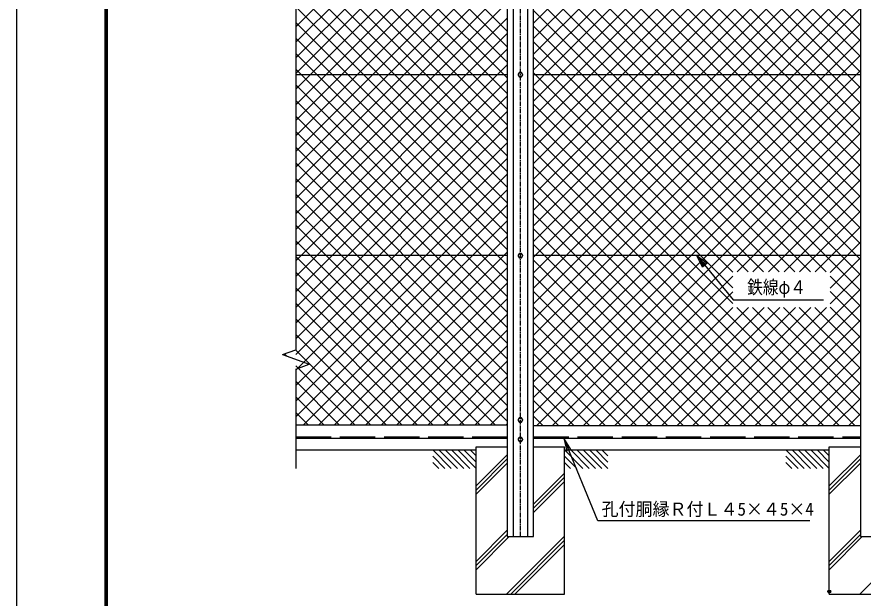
# Model space of a CAD drawing. Units: millimetres, scale not verified. Extents: x -4455 to 4455, y -3150 to 3150.
# Drawn here: x -4455 to -1579, y -800 to 1175 of the extents above; entities that cross this region are included whole.
import ezdxf
from ezdxf.enums import TextEntityAlignment as Align

# ---------------------------------------------------------------- set-up
doc = ezdxf.new("R2010")
doc.units = ezdxf.units.MM
doc.header["$LTSCALE"] = 20
doc.header["$PDMODE"] = 32
doc.header["$PDSIZE"] = 10
doc.linetypes.add('DASHED', pattern=[7.5, 6, -1.5])
doc.linetypes.add('USER1', pattern=[1.125, 0.75, -0.125, 0.125, -0.125])
for name, color, linetype, lineweight in [('0-0_1', 7, 'Continuous', 25), ('0-1_2', 7, 'Continuous', 25), ('0-2_0', 4, 'Continuous', 25), ('0-6_EXTCNT-L', 1, 'Continuous', 25), ('0-7_WAKU', 7, 'Continuous', 25)]:
    doc.layers.add(name, color=color, linetype=linetype, lineweight=lineweight)
doc.layers.add('0-5_DEFPOINTS', color=7, linetype='Continuous')
doc.styles.add('ＭＳ ゴシック', font='')
doc.styles.get('ＭＳ ゴシック').set_extended_font_data('MS Gothic')

# ---------------------------------------------------------------- blocks, each defined once
blk = doc.blocks.new('C0')
at = {"layer": '0-0_1', "color": 4}
blk.add_line((16191.2, 85560.1), (16343, 85408.3), dxfattribs=at)
blk = doc.blocks.new('X39')
at = {"layer": '0-2_0'}
for p, q in [((62098.6, 78969.2), (39878.6, 101189.2)), ((62098.6, 77908.6), (39878.6, 100128.6)), ((62098.6, 76847.9), (39878.6, 99067.9)), ((39878.6, 75941), (62098.6, 98161)), ((62098.6, 75787.3), (39878.6, 98007.2)), ((39878.6, 74880.4), (62098.6, 97100.4)), ((62098.6, 74726.6), (39878.6, 96946.6)), ((39878.6, 73819.7), (62098.6, 96039.7)), ((62098.6, 73665.9), (39878.6, 95885.9)), ((23718.6, 80994.2), (38098.6, 95374.2)), ((38098.6, 80695.4), (23718.6, 95075.3)), ((39878.6, 72759), (62098.6, 94979)), ((62098.6, 72605.3), (39878.6, 94825.3)), ((39878.6, 77001.7), (57493.3, 94616.5)), ((39878.6, 78062.3), (56432.7, 94616.5)), ((39878.6, 79123), (55372, 94616.5)), ((39878.6, 80183.7), (54311.4, 94616.5)), ((39878.6, 81244.3), (53250.7, 94616.5)), ((62098.6, 80029.9), (47512, 94616.5)), ((62098.6, 81090.6), (48572.7, 94616.5)), ((23718.6, 79933.6), (38098.6, 94313.6)), ((38098.6, 79634.7), (23718.6, 94014.7)), ((39878.6, 71698.4), (62098.6, 93918.4)), ((62098.6, 71544.6), (39878.6, 93764.6)), ((23718.6, 78872.9), (38098.6, 93252.9)), ((38098.6, 78574.1), (23718.6, 92954)), ((39878.6, 70637.7), (62098.6, 92857.7)), ((62098.6, 70484), (39878.6, 92703.9)), ((23718.6, 77812.3), (38098.6, 92192.2)), ((38098.6, 77513.4), (23718.6, 91893.4)), ((39878.6, 69577.1), (62098.6, 91797.1)), ((62098.6, 69423.3), (39878.6, 91643.3)), ((23718.6, 76751.6), (38098.6, 91131.6)), ((38098.6, 76452.7), (23718.6, 90832.7)), ((39878.6, 68516.4), (62098.6, 90736.4)), ((62098.6, 68362.6), (39878.6, 90582.6)), ((23718.6, 75690.9), (38098.6, 90070.9)), ((38098.6, 75392.1), (23718.6, 89772)), ((39878.6, 67455.7), (62098.6, 89675.7)), ((62098.6, 67302), (39878.6, 89522)), ((23718.6, 74630.3), (38098.6, 89010.3)), ((38098.6, 74331.4), (23718.6, 88711.4)), ((39878.6, 66395.1), (62098.6, 88615.1)), ((62098.6, 66241.3), (39878.6, 88461.3)), ((23718.6, 73569.6), (38098.6, 87949.6)), ((38098.6, 73270.8), (23718.6, 87650.7)), ((39878.6, 65334.4), (62098.6, 87554.4)), ((23718.6, 72509), (38098.6, 86888.9)), ((62098.6, 65180.7), (39878.6, 87400.6)), ((38098.6, 72210.1), (23718.6, 86590.1)), ((39878.6, 64273.8), (62098.6, 86493.7)), ((62098.6, 64120), (39878.6, 86340)), ((23718.6, 71448.3), (38098.6, 85828.3)), ((38098.6, 71149.4), (23718.6, 85529.4)), ((39878.6, 63213.1), (62098.6, 85433.1)), ((62098.6, 63059.3), (39878.6, 85279.3)), ((23718.6, 70387.6), (38098.6, 84767.6)), ((38098.6, 70088.8), (23718.6, 84468.7)), ((39878.6, 62152.4), (62098.6, 84372.4)), ((59763.6, 64333.7), (39878.6, 84218.7)), ((23718.6, 69327), (38098.6, 83707)), ((38098.6, 69028.1), (23718.6, 83408.1)), ((39878.6, 61091.8), (62098.6, 83311.8)), ((58702.9, 64333.7), (39878.6, 83158)), ((23718.6, 68266.3), (38098.6, 82646.3)), ((38098.6, 67967.5), (23718.6, 82347.4)), ((39878.6, 60031.1), (62098.6, 82251.1)), ((57642.2, 64333.7), (39878.6, 82097.3)), ((23718.6, 67205.7), (38098.6, 81585.6)), ((38098.6, 66906.8), (23718.6, 81286.8)), ((39878.6, 58970.5), (62098.6, 81190.4)), ((23718.6, 66145), (38098.6, 80525)), ((56581.6, 64333.7), (39878.6, 81036.7)), ((38098.6, 65846.1), (23718.6, 80226.1)), ((39878.6, 57909.8), (62098.6, 80129.8)), ((55520.9, 64333.7), (39878.6, 79976)), ((23718.6, 65084.3), (38098.6, 79464.3)), ((38098.6, 64785.5), (23718.6, 79165.4)), ((39878.6, 56849.1), (62098.6, 79069.1)), ((54460.3, 64333.7), (39878.6, 78915.4)), ((23718.6, 64023.7), (38098.6, 78403.7)), ((38098.6, 63724.8), (23718.6, 78104.8)), ((39878.6, 55788.5), (62098.6, 78008.5)), ((53423.7, 64309.6), (39878.6, 77854.7)), ((23718.6, 62963), (38098.6, 77343)), ((38098.6, 62664.2), (23718.6, 77044.1)), ((39878.6, 54727.8), (62098.6, 76947.8)), ((53423.7, 63249), (39878.6, 76794)), ((23718.6, 61902.4), (38098.6, 76282.3)), ((38098.6, 61603.5), (23718.6, 75983.5)), ((53423.7, 62188.3), (39878.6, 75733.4)), ((40104.8, 53893.4), (62098.6, 75887.1)), ((23718.6, 60841.7), (38098.6, 75221.7)), ((38098.6, 60542.8), (23718.6, 74922.8)), ((41165.5, 53893.4), (62098.6, 74826.5)), ((60657.9, 53893.4), (39878.6, 74672.7)), ((23718.6, 59781), (38098.6, 74161)), ((38098.6, 59482.2), (23718.6, 73862.1)), ((42226.1, 53893.4), (62098.6, 73765.8)), ((23718.6, 58720.4), (38098.6, 73100.4)), ((59597.2, 53893.4), (39878.6, 73612.1)), ((38098.6, 58421.5), (23718.6, 72801.5)), ((58536.6, 53893.4), (39878.6, 72551.4)), ((53727.1, 64333.7), (62098.6, 72705.2)), ((23718.6, 57659.7), (38098.6, 72039.7)), ((38098.6, 57360.9), (23718.6, 71740.8)), ((57475.9, 53893.4), (39878.6, 71490.7)), ((54787.7, 64333.7), (62098.6, 71644.5)), ((23718.6, 56599.1), (38098.6, 70979)), ((38098.6, 56300.2), (23718.6, 70680.2)), ((56415.3, 53893.4), (39878.6, 70430.1)), ((55848.4, 64333.7), (62098.6, 70583.8)), ((23718.6, 55538.4), (38098.6, 69918.4)), ((38098.6, 55239.5), (23718.6, 69619.5)), ((55354.6, 53893.4), (39878.6, 69369.4)), ((56909, 64333.7), (62098.6, 69523.2)), ((23718.6, 54477.7), (38098.6, 68857.7)), ((38098.6, 54178.9), (23718.6, 68558.8)), ((57969.7, 64333.7), (62098.6, 68462.5)), ((54293.9, 53893.4), (39878.6, 68308.8)), ((37283.4, 53933.4), (23718.6, 67498.2)), ((24234.9, 53933.4), (38098.6, 67797.1)), ((59030.4, 64333.7), (62098.6, 67401.9)), ((25295.6, 53933.4), (38098.6, 66736.4)), ((53233.3, 53893.4), (39878.6, 67248.1)), ((36222.7, 53933.4), (23718.6, 66437.5)), ((52172.6, 53893.4), (39878.6, 66187.4)), ((60048.1, 64290.7), (62098.6, 66341.2)), ((26356.2, 53933.4), (38098.6, 65675.7)), ((35162.1, 53933.4), (23718.6, 65376.9)), ((51112, 53893.4), (39878.6, 65126.8)), ((60048.1, 63230), (62098.6, 65280.5)), ((27416.9, 53933.4), (38098.6, 64615.1)), ((34101.4, 53933.4), (23718.6, 64316.2)), ((50051.3, 53893.4), (39878.6, 64066.1)), ((43286.8, 53893.4), (53423.7, 64030.3)), ((60048.1, 62169.4), (62098.6, 64219.9)), ((62098.6, 61998.7), (60048.1, 64049.2)), ((28477.6, 53933.4), (38098.6, 63554.4)), ((33040.7, 53933.4), (23718.6, 63255.5)), ((48990.6, 53893.4), (39878.6, 63005.5)), ((44347.5, 53893.4), (53423.7, 62969.6)), ((52832.7, 53893.4), (62098.6, 63159.2)), ((62098.6, 60938), (60048.1, 62988.5)), ((31980.1, 53933.4), (23718.6, 62194.9)), ((29538.2, 53933.4), (38098.6, 62493.7)), ((47930, 53893.4), (39878.6, 61944.8)), ((45408.1, 53893.4), (53434, 61919.3)), ((46468.8, 53893.4), (54494.7, 61919.3)), ((47529.4, 53893.4), (55555.4, 61919.3)), ((48590.1, 53893.4), (56616, 61919.3)), ((49650.8, 53893.4), (57676.7, 61919.3)), ((50711.4, 53893.4), (58737.3, 61919.3)), ((51772.1, 53893.4), (59798, 61919.3)), ((61718.6, 53893.4), (53692.6, 61919.3)), ((53893.4, 53893.4), (62098.6, 62098.6)), ((62098.6, 54574.1), (54753.3, 61919.3)), ((62098.6, 55634.7), (55814, 61919.3)), ((62098.6, 56695.4), (56874.6, 61919.3)), ((62098.6, 57756), (57935.3, 61919.3)), ((62098.6, 58816.7), (58995.9, 61919.3)), ((62098.6, 59877.4), (60048.1, 61927.9)), ((30919.4, 53933.4), (23718.6, 61134.2)), ((30598.9, 53933.4), (38098.6, 61433.1)), ((54954.1, 53893.4), (62098.6, 61037.9)), ((46869.3, 53893.4), (39878.6, 60884.1)), ((29858.8, 53933.4), (23718.6, 60073.6)), ((31659.5, 53933.4), (38098.6, 60372.4)), ((45808.7, 53893.4), (39878.6, 59823.5)), ((56014.7, 53893.4), (62098.6, 59977.2)), ((32720.2, 53933.4), (38098.6, 59311.8)), ((28798.1, 53933.4), (23718.6, 59012.9)), ((44748, 53893.4), (39878.6, 58762.8)), ((57075.4, 53893.4), (62098.6, 58916.6)), ((33780.9, 53933.4), (38098.6, 58251.1)), ((27737.4, 53933.4), (23718.6, 57952.2)), ((43687.3, 53893.4), (39878.6, 57702.2)), ((58136, 53893.4), (62098.6, 57855.9)), ((34841.5, 53933.4), (38098.6, 57190.4)), ((26676.8, 53933.4), (23718.6, 56891.6)), ((42626.7, 53893.4), (39878.6, 56641.5)), ((59196.7, 53893.4), (62098.6, 56795.3)), ((25616.1, 53933.4), (23718.6, 55830.9)), ((35902.2, 53933.4), (38098.6, 56129.8)), ((41566, 53893.4), (39878.6, 55580.8)), ((60257.4, 53893.4), (62098.6, 55734.6)), ((24555.5, 53933.4), (23718.6, 54770.3)), ((36962.8, 53933.4), (38098.6, 55069.1)), ((61318, 53893.4), (62098.6, 54673.9)), ((40505.4, 53893.4), (39878.6, 54520.2)), ((38023.5, 53933.4), (38098.6, 54008.5))]:
    blk.add_line(p, q, dxfattribs=at)
blk = doc.blocks.new('DARROWS')
at = {"layer": '0-2_0', "color": 2}
blk.add_line((0, 0), (-19.982, 0), dxfattribs=at)
blk.add_lwpolyline([(-20, -3.333), (0, 0), (-20, 3.333)], dxfattribs=at)

msp = doc.modelspace()

# ---------------------------------------------------------------- linework, layer by layer
at = {"layer": '0-0_1', "color": 4, "linetype": 'USER1'}
msp.add_line((-2743.78, -591.46), (-2743.78, 2260.85), dxfattribs=at)
at = {"layer": '0-0_1'}
for p, q in [((-2788.28, 2228.54), (-2788.28, -591.46)), ((-2768.78, 2228.54), (-2768.78, -591.46)), ((-2718.78, -591.46), (-2718.78, 2228.54)), ((-2699.28, -591.46), (-2699.28, 2228.54)), ((-1588.28, 2228.54), (-1588.28, -591.46)), ((-2788.28, 978.54), (-3507.28, 978.54)), ((-1588.28, 978.54), (-2699.28, 978.54)), ((-2788.28, 363.54), (-3507.28, 363.54)), ((-1588.28, 363.54), (-2699.28, 363.54)), ((-3507.28, -211.46), (-2788.28, -211.46)), ((-2699.28, -213.46), (-1588.28, -213.46)), ((-3507.28, -256.46), (-2788.28, -256.46)), ((-2699.28, -256.46), (-1588.28, -256.46)), ((-2894.08, -786.46), (-2894.08, -286.46)), ((-2894.08, -286.46), (-2788.28, -286.46)), ((-2699.28, -286.46), (-2594.08, -286.46)), ((-2594.08, -786.46), (-2594.08, -286.46)), ((-1694.08, -786.46), (-1694.08, -286.46)), ((-1694.08, -286.46), (-1588.28, -286.46)), ((-3507.28, -296.46), (-2894.08, -296.46)), ((-3044.08, -296.46), (-2894.08, -296.46)), ((-2594.08, -296.46), (-1694.08, -296.46)), ((-2594.08, -296.46), (-2469.08, -296.46)), ((-1844.08, -296.46), (-1694.08, -296.46)), ((-2788.28, -591.46), (-2699.28, -591.46)), ((-1588.28, -591.46), (-1499.28, -591.46)), ((-2894.08, -786.46), (-2594.08, -786.46)), ((-1694.08, -786.46), (-1394.08, -786.46))]:
    msp.add_line(p, q, dxfattribs=at)
at = {"layer": '0-0_1', "color": 4}
for p, q in [((-3507.28, 2198.9), (-3507.28, 43.84)), ((-3552.28, 27.46), (-3507.28, 43.84)), ((-3552.28, 27.46), (-3462.28, -5.3)), ((-3507.28, -21.68), (-3462.28, -5.3)), ((-3507.28, -21.68), (-3507.28, -245.15)), ((-3507.28, -245.15), (-3507.28, -359.33)), ((-3041.8, -296.46), (-2978.93, -359.33)), ((-3020.59, -296.46), (-2957.72, -359.33)), ((-2999.38, -296.46), (-2936.51, -359.33)), ((-2978.16, -296.46), (-2915.29, -359.33)), ((-2956.95, -296.46), (-2894.08, -359.33)), ((-2935.74, -296.46), (-2894.08, -338.12)), ((-2914.52, -296.46), (-2894.08, -316.91)), ((-2914.52, -296.46), (-2894.08, -316.91)), ((-2788.28, -313.15), (-2894.08, -418.96)), ((-2594.08, -296.46), (-2531.21, -359.33)), ((-2572.87, -296.46), (-2510, -359.33)), ((-2551.66, -296.46), (-2488.79, -359.33)), ((-2530.45, -296.46), (-2467.57, -359.33)), ((-2509.23, -296.46), (-2446.36, -359.33)), ((-2488.02, -296.46), (-2446.36, -338.12)), ((-2466.8, -296.46), (-2446.36, -316.91)), ((-1841.8, -296.46), (-1778.93, -359.33)), ((-1820.59, -296.46), (-1757.72, -359.33)), ((-1799.38, -296.46), (-1736.51, -359.33)), ((-1778.16, -296.46), (-1715.29, -359.33)), ((-1756.95, -296.46), (-1694.08, -359.33)), ((-1735.74, -296.46), (-1694.08, -338.12)), ((-1714.52, -296.46), (-1694.08, -316.91)), ((-1588.28, -313.15), (-1694.08, -418.96)), ((-3041.8, -317.68), (-3000.15, -359.33)), ((-3041.8, -338.89), (-3021.36, -359.33)), ((-2788.28, -327.29), (-2894.08, -433.1)), ((-2788.28, -341.44), (-2894.08, -447.24)), ((-2594.08, -317.68), (-2552.43, -359.33)), ((-2594.08, -317.68), (-2552.43, -359.33)), ((-2594.08, -338.89), (-2573.64, -359.33)), ((-2594.08, -338.89), (-2573.64, -359.33)), ((-1841.8, -317.68), (-1800.15, -359.33)), ((-1841.8, -338.89), (-1821.36, -359.33)), ((-1588.28, -327.29), (-1694.08, -433.1)), ((-1588.28, -341.44), (-1694.08, -447.24)), ((-2699.28, -480.65), (-2594.08, -375.46)), ((-2699.28, -494.8), (-2594.08, -389.6)), ((-2699.28, -508.94), (-2594.08, -403.75)), ((-2894.08, -675.46), (-2788.28, -569.66)), ((-1694.08, -675.46), (-1588.28, -569.66)), ((-2894.08, -689.61), (-2788.28, -583.8)), ((-2894.08, -703.75), (-2781.8, -591.46)), ((-2790.72, -786.46), (-2594.08, -589.82)), ((-1694.08, -689.61), (-1588.28, -583.8)), ((-1694.08, -703.75), (-1581.8, -591.46)), ((-1590.72, -786.46), (-1394.08, -589.82)), ((-2776.58, -786.46), (-2594.08, -603.96)), ((-2762.44, -786.46), (-2594.08, -618.1))]:
    msp.add_line(p, q, dxfattribs=at)
at = {"layer": '0-0_1', "linetype": 'DASHED'}
for p, q in [((-3507.28, -252.46), (-2788.28, -252.46)), ((-2699.28, -252.46), (-1588.28, -252.46))]:
    msp.add_line(p, q, dxfattribs=at)
at = {"layer": '0-0_1', "color": 4}
msp.add_lwpolyline([(-2125.21, 324.43), (-2143.78, 363.54), (-2108.99, 337.77)], close=True, dxfattribs=at)
for points in [[(-2143.78, 363.54), (-2020.42, 213.54), (-1713.92, 213.54)], [(-2121.15, 327.76), (-2130.44, 347.32), (-2113.05, 334.43)]]:
    msp.add_lwpolyline(points, dxfattribs=at)
at = {"layer": '0-1_2'}
for p, q in [((-2747.78, 985.47), (-2751.78, 978.54)), ((-2739.78, 985.47), (-2747.78, 985.47)), ((-2735.78, 978.54), (-2739.78, 985.47)), ((-2739.78, 971.61), (-2735.78, 978.54)), ((-2747.78, 370.47), (-2751.78, 363.54)), ((-2751.78, 363.54), (-2747.78, 356.61)), ((-2739.78, 370.47), (-2747.78, 370.47)), ((-2747.78, 356.61), (-2739.78, 356.61)), ((-2747.78, -188.03), (-2751.78, -194.96)), ((-2751.78, -194.96), (-2747.78, -201.89)), ((-2739.78, -188.03), (-2747.78, -188.03)), ((-2747.78, -201.89), (-2739.78, -201.89)), ((-2747.78, -254.03), (-2751.78, -260.96)), ((-2739.78, -254.03), (-2747.78, -254.03)), ((-2751.78, -260.96), (-2747.78, -267.89)), ((-2747.78, -267.89), (-2739.78, -267.89))]:
    msp.add_line(p, q, dxfattribs=at)
for points in [[(-2751.78, 978.54), (-2747.78, 971.61), (-2739.78, 971.61)], [(-2739.78, 356.61), (-2735.78, 363.54), (-2739.78, 370.47)], [(-2739.78, -201.89), (-2735.78, -194.96), (-2739.78, -188.03)], [(-2739.78, -267.89), (-2735.78, -260.96), (-2739.78, -254.03)]]:
    msp.add_lwpolyline(points, dxfattribs=at)
for centre in [(-2743.78, 978.54), (-2743.78, 363.54), (-2743.78, -194.96), (-2743.78, -260.96)]:
    msp.add_circle(centre, 6.93, dxfattribs=at)
at = {"layer": '0-5_DEFPOINTS'}
msp.add_point((-1694.08, -778.22), dxfattribs=at)
at = {"layer": '0-6_EXTCNT-L', "color": 4}
msp.add_lwpolyline([(-1760.53, -537.63), (-2480.76, -537.63), (-2595.26, -259.24)], dxfattribs=at)
at = {"layer": '0-7_WAKU', "color": 3}
msp.add_lwpolyline([(-4455, 3150), (4455, 3150), (4455, -3150), (-4455, -3150)], close=True, dxfattribs=at)
at = {"layer": '0-7_WAKU'}
for points in [[(-4155, 2962.5), (4155, 2962.5), (4155, -2962.5), (-4155, -2962.5)], [(-4153.13, 2960.62), (4153.12, 2960.62), (4153.12, -2960.63), (-4153.13, -2960.63)], [(-4151.25, 2958.75), (4151.25, 2958.75), (4151.25, -2958.75), (-4151.25, -2958.75)], [(-4149.38, 2956.87), (4149.37, 2956.87), (4149.37, -2956.88), (-4149.38, -2956.88)], [(-4147.5, 2955), (4147.5, 2955), (4147.5, -2955), (-4147.5, -2955)]]:
    msp.add_lwpolyline(points, close=True, dxfattribs=at)

# ---------------------------------------------------------------- block references
at = {"layer": '0-2_0', "xscale": 0.05, "yscale": 0.05}
msp.add_blockref('C0', (-4355.21, -4248.13), dxfattribs=at)
at = {"layer": '0-6_EXTCNT-L', "xscale": 0.05, "yscale": 0.05}
msp.add_blockref('X39', (-4693.21, -2908.13), dxfattribs=at)
at = {"layer": '0-6_EXTCNT-L', "xscale": 2.25, "yscale": 2.25, "rotation": 112.3572}
msp.add_blockref('DARROWS', (-2596.4, -256.46), dxfattribs=at)

# ---------------------------------------------------------------- texts
at = {"layer": '0-0_1', "color": 4, "style": 'ＭＳ ゴシック'}
for s, height, width, p in [('鉄線φ４', 45.89, 0.85, (-1973.17, 219.71)), ('孔付胴縁Ｒ付Ｌ４5×４5×4', 44.57, 0.95, (-2468.08, -533.47))]:
    msp.add_text(s, height=height, dxfattribs=dict(at, width=width)).set_placement(p, align=Align.BOTTOM_LEFT)

doc.saveas('drawing.dxf')
